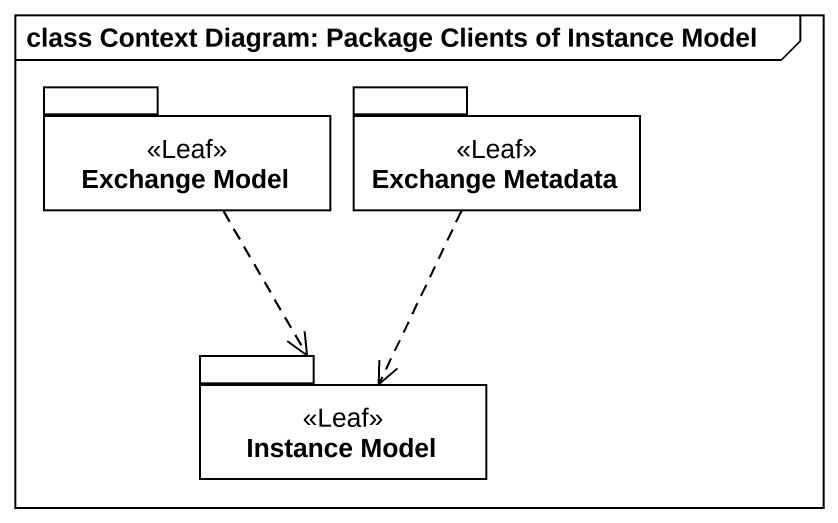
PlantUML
@startuml
mainframe class Context Diagram: Package Clients of Instance Model
package "Exchange Model" as Exchange_Model <<Leaf>> {
}
package "Exchange Metadata" as Exchange_Metadata <<Leaf>> {
}
package "Instance Model" as Instance_Model <<Leaf>> {
}
Exchange_Model ..> Instance_Model
Exchange_Metadata ..> Instance_Model
@enduml
